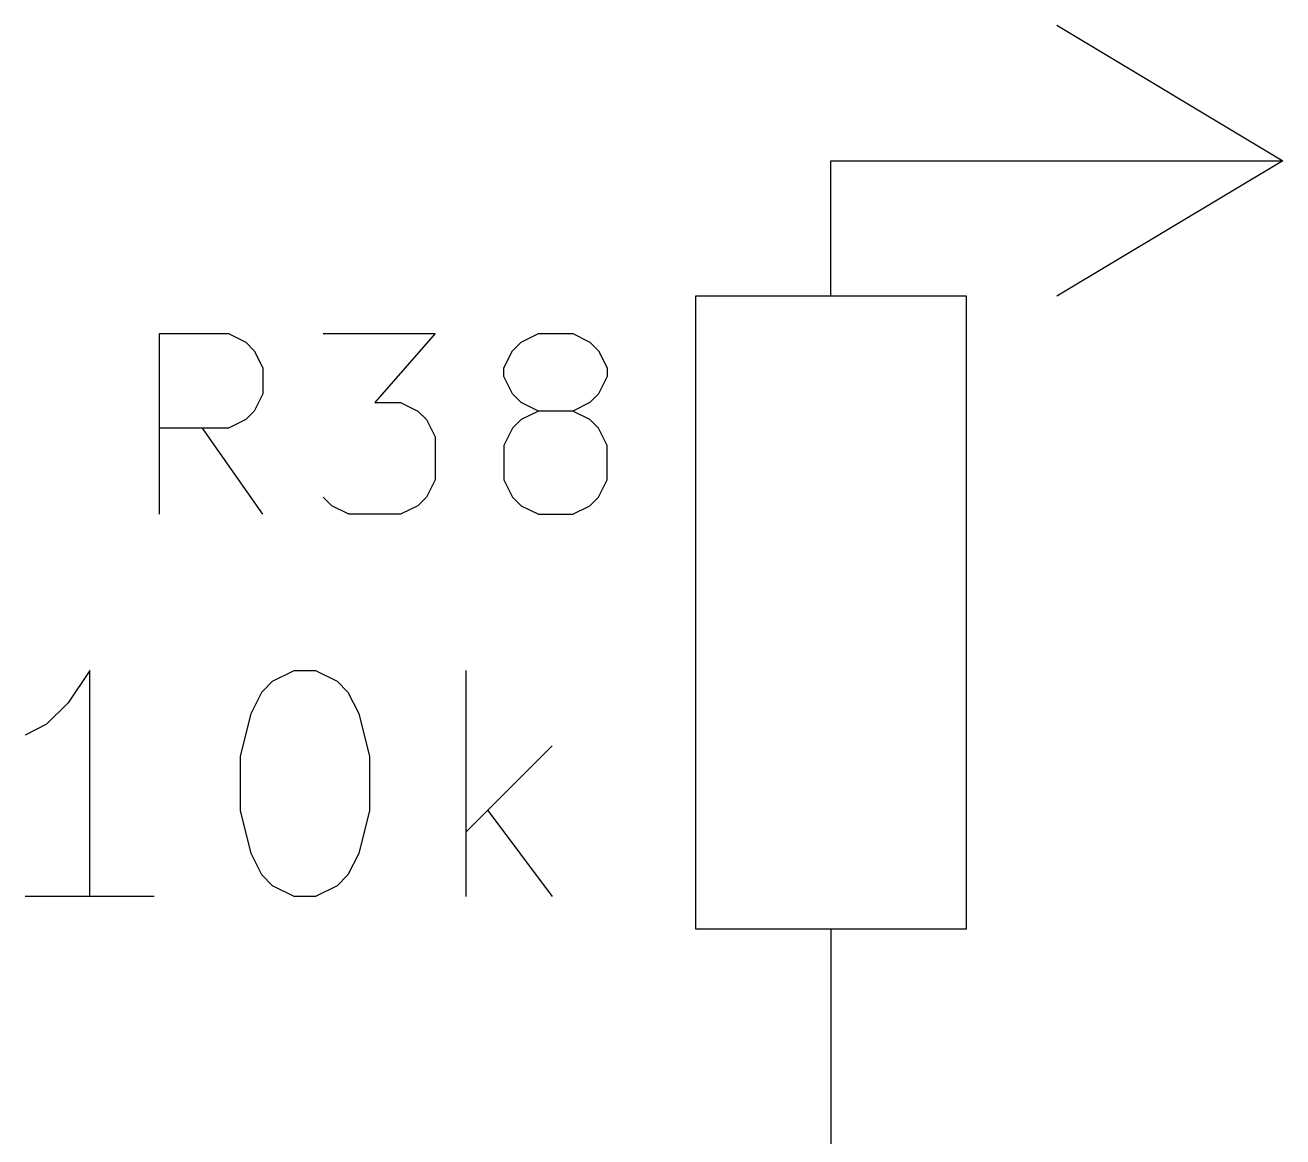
# Model space of a CAD drawing. Header units: inches. Extents: x 0.4 to 16.1, y -11.3 to -0.4.
# Drawn here: x 10.2717 to 10.55, y -8.116 to -7.87 of the extents above; entities that cross this region are included whole.
import ezdxf

# ---------------------------------------------------------------- set-up
doc = ezdxf.new("R2010")
doc.units = ezdxf.units.IN
doc.header["$MEASUREMENT"] = 0
for name, color, linetype in [('GREENSIXTYFIVE', 129, 'CONTINUOUS'), ('LIGHTGREEN', 92, 'CONTINUOUS'), ('RED', 14, 'CONTINUOUS')]:
    doc.layers.add(name, color=color, linetype=linetype)

msp = doc.modelspace()

# ---------------------------------------------------------------- linework, layer by layer
at = {"layer": 'GREENSIXTYFIVE', "linetype": 'CONTINUOUS'}
for p, q in [((10.30143, -7.97824), (10.30143, -7.93824)), ((10.30143, -7.93824), (10.31667, -7.93824)), ((10.30143, -7.97824), (10.30143, -7.93824)), ((10.30143, -7.93824), (10.31667, -7.93824)), ((10.31667, -7.93824), (10.32048, -7.94015)), ((10.31667, -7.93824), (10.32048, -7.94015)), ((10.32048, -7.94015), (10.32238, -7.94205)), ((10.32048, -7.94015), (10.32238, -7.94205)), ((10.33762, -7.93824), (10.36238, -7.93824)), ((10.33762, -7.93824), (10.36238, -7.93824)), ((10.36238, -7.93824), (10.34905, -7.95348)), ((10.36238, -7.93824), (10.34905, -7.95348)), ((10.37952, -7.94205), (10.38143, -7.94015)), ((10.37952, -7.94205), (10.38143, -7.94015)), ((10.38143, -7.94015), (10.38524, -7.93824)), ((10.38143, -7.94015), (10.38524, -7.93824)), ((10.38524, -7.93824), (10.39285, -7.93824)), ((10.38524, -7.93824), (10.39285, -7.93824)), ((10.39285, -7.93824), (10.39667, -7.94015)), ((10.39285, -7.93824), (10.39667, -7.94015)), ((10.39667, -7.94015), (10.39857, -7.94205)), ((10.39667, -7.94015), (10.39857, -7.94205)), ((10.32238, -7.94205), (10.32428, -7.94586)), ((10.32238, -7.94205), (10.32428, -7.94586)), ((10.37762, -7.94586), (10.37952, -7.94205)), ((10.37762, -7.94586), (10.37952, -7.94205)), ((10.39857, -7.94205), (10.40047, -7.94586)), ((10.39857, -7.94205), (10.40047, -7.94586)), ((10.32428, -7.94586), (10.32428, -7.95157)), ((10.32428, -7.94586), (10.32428, -7.95157)), ((10.37762, -7.94776), (10.37762, -7.94586)), ((10.37762, -7.94776), (10.37762, -7.94586)), ((10.40047, -7.94586), (10.40047, -7.94776)), ((10.40047, -7.94586), (10.40047, -7.94776)), ((10.37952, -7.95157), (10.37762, -7.94776)), ((10.37952, -7.95157), (10.37762, -7.94776)), ((10.40047, -7.94776), (10.39857, -7.95157)), ((10.40047, -7.94776), (10.39857, -7.95157)), ((10.32428, -7.95157), (10.32238, -7.95539)), ((10.32428, -7.95157), (10.32238, -7.95539)), ((10.38143, -7.95348), (10.37952, -7.95157)), ((10.38143, -7.95348), (10.37952, -7.95157)), ((10.39857, -7.95157), (10.39667, -7.95348)), ((10.39857, -7.95157), (10.39667, -7.95348)), ((10.34905, -7.95348), (10.35476, -7.95348)), ((10.34905, -7.95348), (10.35476, -7.95348)), ((10.35476, -7.95348), (10.35857, -7.95539)), ((10.35476, -7.95348), (10.35857, -7.95539)), ((10.38524, -7.95539), (10.38143, -7.95348)), ((10.38524, -7.95539), (10.38143, -7.95348)), ((10.39667, -7.95348), (10.39285, -7.95539)), ((10.39667, -7.95348), (10.39285, -7.95539)), ((10.32048, -7.95729), (10.31667, -7.95919)), ((10.32048, -7.95729), (10.31667, -7.95919)), ((10.32238, -7.95539), (10.32048, -7.95729)), ((10.32238, -7.95539), (10.32048, -7.95729)), ((10.35857, -7.95539), (10.36048, -7.95729)), ((10.35857, -7.95539), (10.36048, -7.95729)), ((10.36048, -7.95729), (10.36238, -7.9611)), ((10.36048, -7.95729), (10.36238, -7.9611)), ((10.38143, -7.95729), (10.37952, -7.95919)), ((10.38143, -7.95729), (10.37952, -7.95919)), ((10.38524, -7.95539), (10.38143, -7.95729)), ((10.38524, -7.95539), (10.38143, -7.95729)), ((10.39285, -7.95539), (10.38524, -7.95539)), ((10.39285, -7.95539), (10.38524, -7.95539)), ((10.39667, -7.95729), (10.39285, -7.95539)), ((10.39667, -7.95729), (10.39285, -7.95539)), ((10.39857, -7.95919), (10.39667, -7.95729)), ((10.39857, -7.95919), (10.39667, -7.95729)), ((10.31667, -7.95919), (10.30143, -7.95919)), ((10.31667, -7.95919), (10.30143, -7.95919)), ((10.32428, -7.97824), (10.31095, -7.95919)), ((10.32428, -7.97824), (10.31095, -7.95919)), ((10.37952, -7.95919), (10.37762, -7.963)), ((10.37952, -7.95919), (10.37762, -7.963)), ((10.40047, -7.963), (10.39857, -7.95919)), ((10.40047, -7.963), (10.39857, -7.95919)), ((10.36238, -7.9611), (10.36238, -7.97062)), ((10.36238, -7.9611), (10.36238, -7.97062)), ((10.37762, -7.963), (10.37762, -7.97062)), ((10.37762, -7.963), (10.37762, -7.97062)), ((10.40047, -7.97062), (10.40047, -7.963)), ((10.40047, -7.97062), (10.40047, -7.963)), ((10.36238, -7.97062), (10.36048, -7.97443)), ((10.36238, -7.97062), (10.36048, -7.97443)), ((10.37762, -7.97062), (10.37952, -7.97443)), ((10.37762, -7.97062), (10.37952, -7.97443)), ((10.39857, -7.97443), (10.40047, -7.97062)), ((10.39857, -7.97443), (10.40047, -7.97062)), ((10.33952, -7.97634), (10.33762, -7.97443)), ((10.33952, -7.97634), (10.33762, -7.97443)), ((10.34333, -7.97824), (10.33952, -7.97634)), ((10.34333, -7.97824), (10.33952, -7.97634)), ((10.35857, -7.97634), (10.35476, -7.97824)), ((10.35857, -7.97634), (10.35476, -7.97824)), ((10.36048, -7.97443), (10.35857, -7.97634)), ((10.36048, -7.97443), (10.35857, -7.97634)), ((10.37952, -7.97443), (10.38143, -7.97634)), ((10.37952, -7.97443), (10.38143, -7.97634)), ((10.38143, -7.97634), (10.38524, -7.97824)), ((10.38143, -7.97634), (10.38524, -7.97824)), ((10.39285, -7.97824), (10.39667, -7.97634)), ((10.39285, -7.97824), (10.39667, -7.97634)), ((10.39667, -7.97634), (10.39857, -7.97443)), ((10.39667, -7.97634), (10.39857, -7.97443)), ((10.35476, -7.97824), (10.34333, -7.97824)), ((10.35476, -7.97824), (10.34333, -7.97824)), ((10.38524, -7.97824), (10.39285, -7.97824)), ((10.38524, -7.97824), (10.39285, -7.97824)), ((10.28595, -8.0128), (10.28119, -8.01995)), ((10.28595, -8.0128), (10.28119, -8.01995)), ((10.28595, -8.0628), (10.28595, -8.0128)), ((10.28595, -8.0628), (10.28595, -8.0128)), ((10.32643, -8.01519), (10.33119, -8.0128)), ((10.32643, -8.01519), (10.33119, -8.0128)), ((10.33119, -8.0128), (10.33595, -8.0128)), ((10.33119, -8.0128), (10.33595, -8.0128)), ((10.33595, -8.0128), (10.34071, -8.01519)), ((10.33595, -8.0128), (10.34071, -8.01519)), ((10.36928, -8.0628), (10.36928, -8.0128)), ((10.36928, -8.0628), (10.36928, -8.0128)), ((10.32405, -8.01757), (10.32643, -8.01519)), ((10.32405, -8.01757), (10.32643, -8.01519)), ((10.34071, -8.01519), (10.34309, -8.01757)), ((10.34071, -8.01519), (10.34309, -8.01757)), ((10.32167, -8.02233), (10.32405, -8.01757)), ((10.32167, -8.02233), (10.32405, -8.01757)), ((10.34309, -8.01757), (10.34548, -8.02233)), ((10.34309, -8.01757), (10.34548, -8.02233)), ((10.28119, -8.01995), (10.27643, -8.02471)), ((10.28119, -8.01995), (10.27643, -8.02471)), ((10.31929, -8.03185), (10.32167, -8.02233)), ((10.31929, -8.03185), (10.32167, -8.02233)), ((10.34548, -8.02233), (10.34786, -8.03185)), ((10.34548, -8.02233), (10.34786, -8.03185)), ((10.27643, -8.02471), (10.27167, -8.02709)), ((10.27643, -8.02471), (10.27167, -8.02709)), ((10.38833, -8.02947), (10.36928, -8.04852)), ((10.38833, -8.02947), (10.36928, -8.04852)), ((10.31929, -8.04376), (10.31929, -8.03185)), ((10.31929, -8.04376), (10.31929, -8.03185)), ((10.34786, -8.03185), (10.34786, -8.04376)), ((10.34786, -8.03185), (10.34786, -8.04376)), ((10.32167, -8.05328), (10.31929, -8.04376)), ((10.32167, -8.05328), (10.31929, -8.04376)), ((10.34786, -8.04376), (10.34548, -8.05328)), ((10.34786, -8.04376), (10.34548, -8.05328)), ((10.37405, -8.04376), (10.38833, -8.0628)), ((10.37405, -8.04376), (10.38833, -8.0628)), ((10.32405, -8.05804), (10.32167, -8.05328)), ((10.32405, -8.05804), (10.32167, -8.05328)), ((10.34548, -8.05328), (10.34309, -8.05804)), ((10.34548, -8.05328), (10.34309, -8.05804)), ((10.32643, -8.06043), (10.32405, -8.05804)), ((10.32643, -8.06043), (10.32405, -8.05804)), ((10.33119, -8.0628), (10.32643, -8.06043)), ((10.33119, -8.0628), (10.32643, -8.06043)), ((10.34071, -8.06043), (10.33595, -8.0628)), ((10.34071, -8.06043), (10.33595, -8.0628)), ((10.34309, -8.05804), (10.34071, -8.06043)), ((10.34309, -8.05804), (10.34071, -8.06043)), ((10.30024, -8.0628), (10.27167, -8.0628)), ((10.30024, -8.0628), (10.27167, -8.0628)), ((10.33595, -8.0628), (10.33119, -8.0628)), ((10.33595, -8.0628), (10.33119, -8.0628))]:
    msp.add_line(p, q, dxfattribs=at)
at = {"layer": 'LIGHTGREEN', "linetype": 'CONTINUOUS'}
msp.add_line((10.45, -8.1), (10.45, -8.15), dxfattribs=at)
at = {"layer": 'RED', "linetype": 'CONTINUOUS'}
for p, q in [((10.5, -7.87), (10.55, -7.9)), ((10.45, -7.93), (10.45, -7.9)), ((10.45, -7.9), (10.55, -7.9)), ((10.45, -7.93), (10.45, -7.9)), ((10.55, -7.9), (10.5, -7.93)), ((10.42, -7.93), (10.42, -8.07)), ((10.48, -7.93), (10.42, -7.93)), ((10.48, -8.07), (10.48, -7.93)), ((10.42, -8.07), (10.48, -8.07)), ((10.45, -8.07), (10.45, -8.1)), ((10.45, -8.07), (10.45, -8.1))]:
    msp.add_line(p, q, dxfattribs=at)

doc.saveas('drawing.dxf')
